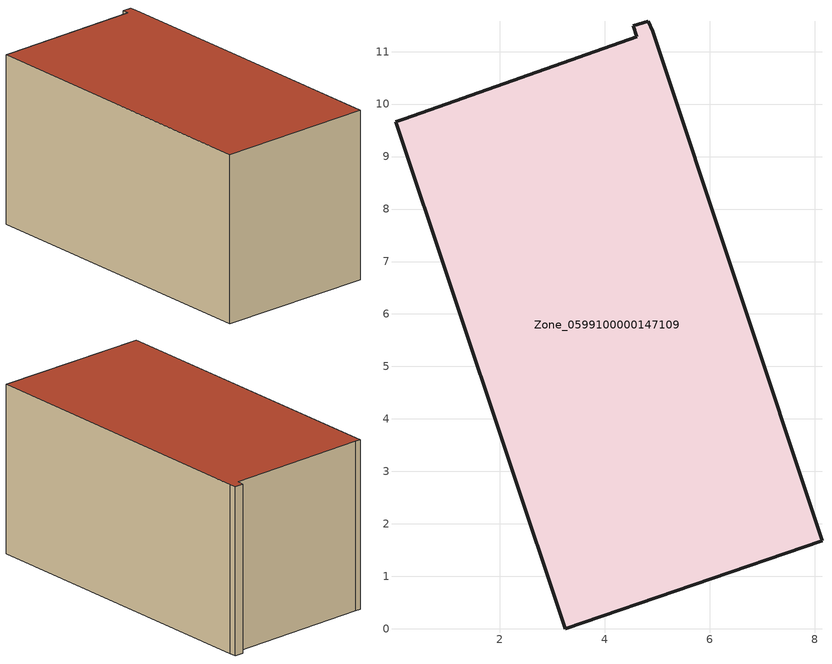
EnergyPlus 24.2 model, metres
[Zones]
Zone_0599100000147109
 floor ground (C_G): 4.83,11.58 4.91,11.39 8.14,1.68 3.25,0 0.01,9.67 0.19,9.72 4.61,11.28 4.54,11.49 z0
 wall outside (C_F): 4.91,11.39 4.83,11.58 4.54,11.49 4.61,11.28 0.19,9.72 0.01,9.67 3.25,0 8.14,1.68 4.91,11.39 z0:5.47
 roof outside (C_R): 0.01,9.67 3.25,0 8.14,1.68 4.91,11.39 4.83,11.58 4.54,11.49 4.61,11.28 0.19,9.72 z5.47
[BUILDING]
Pand.0599100000147109: North Axis=0; Terrain=City; Loads Convergence Tolerance Value=0.04; Temperature Convergence Tolerance Value=0.4; Solar Distribution=FullExterior; Maximum Number of Warmup Days=25; Minimum Number of Warmup Days=1
[Site:Location]
Rotterdam.The.Hague.AP_ZH_NLD Design_Conditions: Latitude=51.96; Longitude=4.45; Time Zone=1; Elevation=-4.5
[SITE:GROUNDTEMPERATURE:BUILDINGSURFACE]
18, 18, 18, 18, 18, 18, 18, 18, 18, 18, 18, 18
[MATERIAL] Thermal Absorptance=0.9; Solar Absorptance=0.7; Visible Absorptance=0.7
Name | Roughness | Thickness | Conductivity | Density | Specific Heat
G.TI.1946-1964 | MediumSmooth | 0.15 | 1 | 540 | 1210
F.TI.1946-1964 | Rough | 0.3 | 0.857143 | 1920 | 840
R.TI.1946-1964 | MediumRough | 0.2 | 0.277778 | 1500 | 1000
[CONSTRUCTION]
C_G: G.TI.1946-1964
C_F: F.TI.1946-1964
C_R: R.TI.1946-1964
[ZONE]
Zone_0599100000147109: Type=1; Multiplier=1; Ceiling Height=Autocalculate; Volume=Autocalculate; Floor Area=autocalculate; Part of Total Floor Area=Yes
[ZONEINFILTRATION:DESIGNFLOWRATE]
Infil_Zone_0599100000147109: Zone or ZoneList or Space or SpaceList=Zone_0599100000147109; Schedule=AlwaysOn; Design Flow Rate Calculation Method=Flow/Area; Flow Rate per Floor Area=0.003; Constant Term Coefficient=1; Temperature Term Coefficient=0; Velocity Term Coefficient=0; Velocity Squared Term Coefficient=0
[HVACTEMPLATE:ZONE:IDEALLOADSAIRSYSTEM]
Zone_0599100000147109: Maximum Heating Supply Air Temperature=50; Minimum Cooling Supply Air Temperature=13; Maximum Heating Supply Air Humidity Ratio=0.0156; Minimum Cooling Supply Air Humidity Ratio=0.0077; Heating Limit=NoLimit; Cooling Limit=NoLimit; Dehumidification Control Type=ConstantSensibleHeatRatio; Cooling Sensible Heat Ratio=0.7; Dehumidification Setpoint=60; Humidification Control Type=None; Humidification Setpoint=30; Outdoor Air Method=None; Outdoor Air Flow Rate per Person=0.00944; Outdoor Air Flow Rate per Zone Floor Area=0; Outdoor Air Flow Rate per Zone=0; Demand Controlled Ventilation Type=None; Outdoor Air Economizer Type=NoEconomizer; Heat Recovery Type=None; Sensible Heat Recovery Effectiveness=0.7; Latent Heat Recovery Effectiveness=0.65
[ZONECONTROL:THERMOSTAT]
ThermostatControl_Zone_0599100000147109: Zone or ZoneList=Zone_0599100000147109; Control Type Schedule=DualSetpointControlType; Control 1=Thermostat_Zone_0599100000147109; Temperature Difference Between Cutout And Setpoint=0
[THERMOSTATSETPOINT:DUALSETPOINT]
Thermostat_Zone_0599100000147109: Heating Setpoint Temperature Schedule=HeatingSetpoint_Zone_0599100000147109; Cooling Setpoint Temperature Schedule=CoolingSetpoint_Zone_0599100000147109
[SCHEDULE:COMPACT]
HeatingSetpoint_Zone_0599100000147109: Through: 12/31, For: AllDays, Until: 24:00, 21
CoolingSetpoint_Zone_0599100000147109: Through: 12/31, For: AllDays, Until: 24:00, 24
DualSetpointControlType: Through: 12/31, For: AllDays, Until: 24:00, 4
AlwaysOn: Through: 12/31, For: AllDays, Until: 24:00, 1
